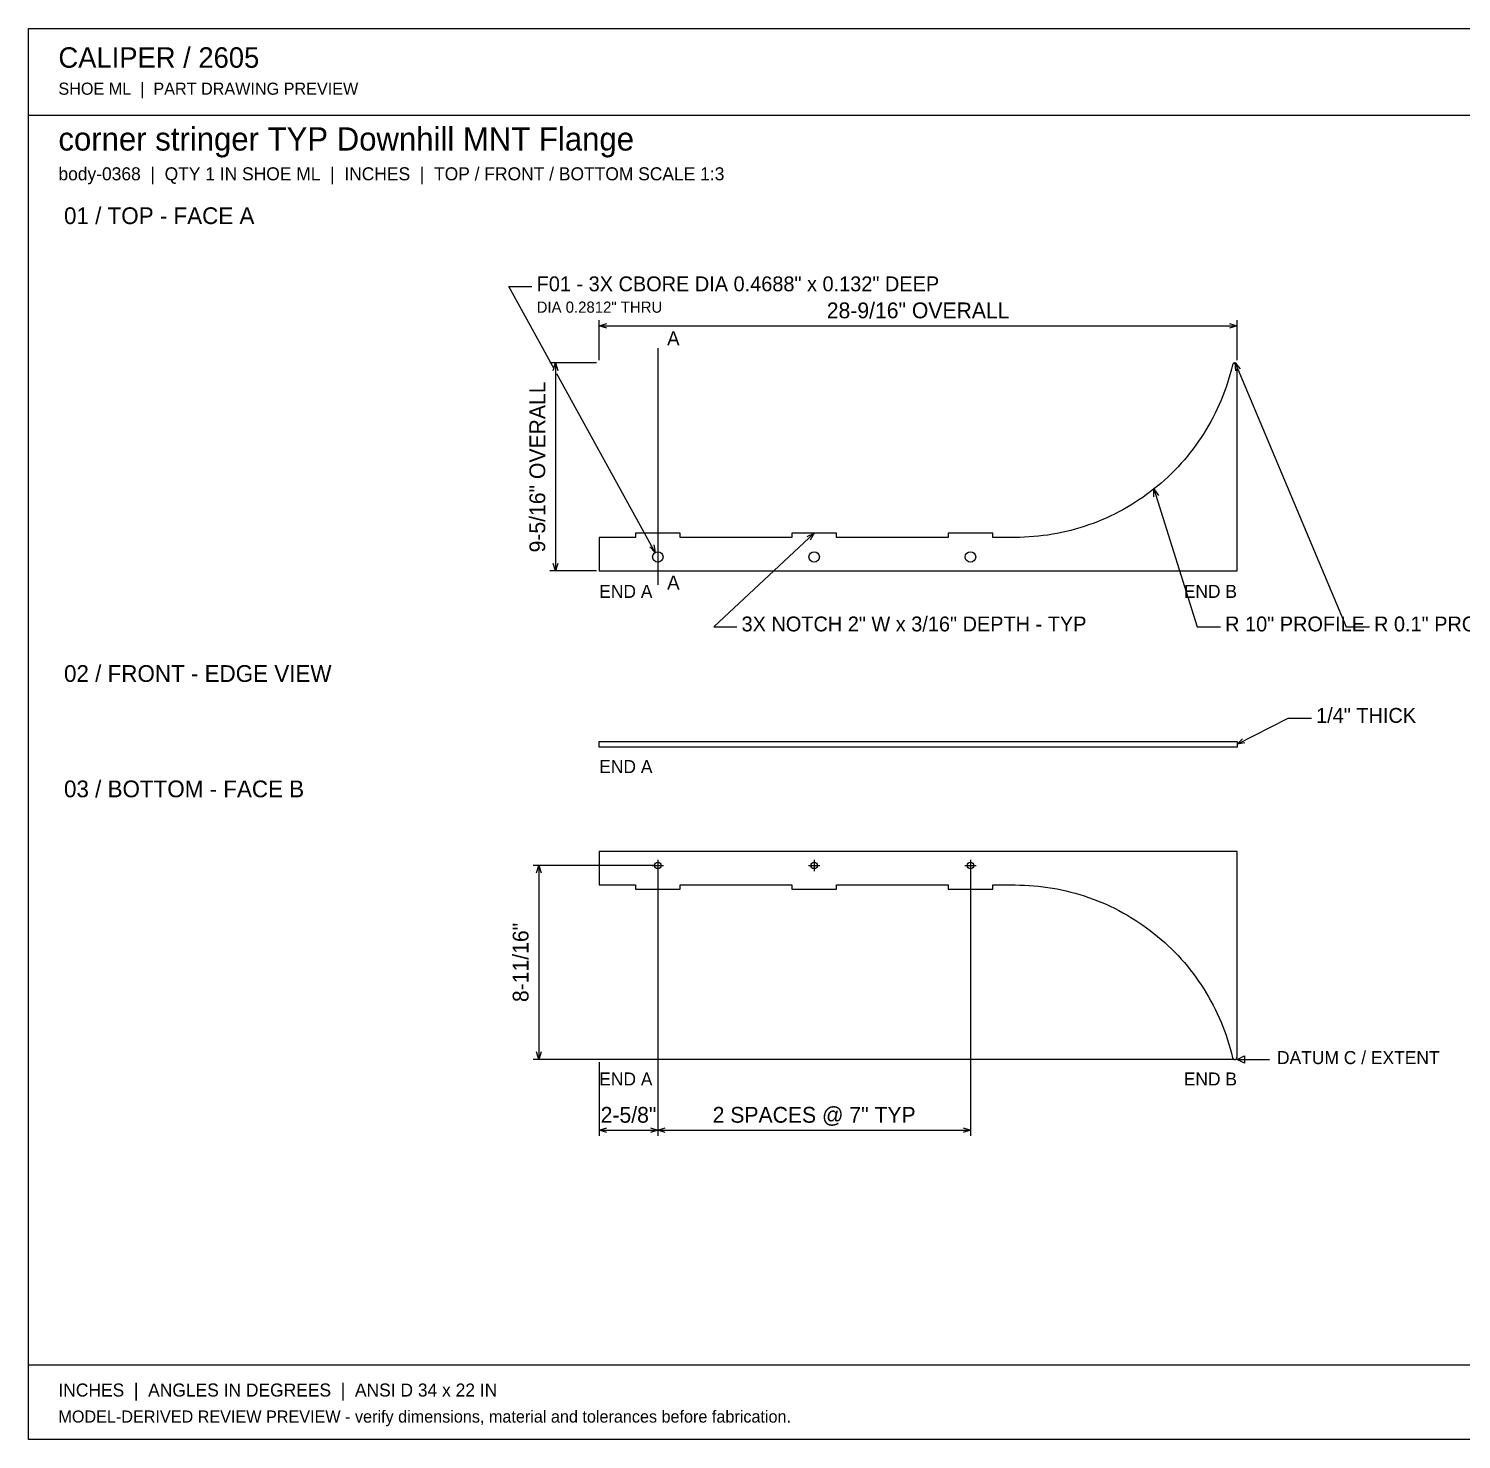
# Model space of a CAD drawing. Header units: inches. Extents: x 1.4 to 100.6, y 1.4 to 64.6.
# Drawn here: x 1.4 to 65.6, y 1.4 to 64.6 of the extents above; entities that cross this region are included whole.
import ezdxf
from ezdxf.enums import TextEntityAlignment as Align

# ---------------------------------------------------------------- set-up
doc = ezdxf.new("R2010")
doc.units = ezdxf.units.IN
doc.header["$MEASUREMENT"] = 0

msp = doc.modelspace()

# ---------------------------------------------------------------- linework, layer by layer
at = {"layer": 'ANNOTATION'}
for p, q in [((24.95, 49.345), (22.917, 53.031)), ((22.917, 53.031), (23.958, 53.031)), ((26.969, 49.739), (26.969, 51.531)), ((26.969, 51.281), (27.302, 51.385)), ((55.198, 51.385), (55.531, 51.281)), ((55.531, 49.739), (55.531, 51.531)), ((26.969, 51.281), (55.531, 51.281)), ((27.302, 51.177), (26.969, 51.281)), ((55.531, 51.281), (55.198, 51.177)), ((29.594, 50.281), (29.594, 39.677)), ((26.844, 49.614), (24.76, 49.614)), ((24.906, 49.281), (25.01, 49.614)), ((25.01, 49.614), (25.01, 40.302)), ((25.01, 49.614), (25.115, 49.281)), ((55.443, 49.614), (60.417, 37.802)), ((55.476, 49.266), (55.443, 49.614)), ((55.443, 49.614), (55.668, 49.347)), ((29.481, 41.132), (25.071, 49.126)), ((51.813, 43.971), (53.75, 37.802)), ((51.813, 43.622), (51.813, 43.971)), ((51.813, 43.971), (52.012, 43.684)), ((36.594, 41.99), (32.094, 37.802)), ((36.279, 41.839), (36.594, 41.99)), ((36.594, 41.99), (36.421, 41.686)), ((29.481, 41.132), (29.228, 41.374)), ((29.411, 41.475), (29.481, 41.132)), ((25.01, 40.302), (24.906, 40.636)), ((25.115, 40.636), (25.01, 40.302)), ((26.844, 40.302), (24.76, 40.302)), ((32.094, 37.802), (33.135, 37.802)), ((53.75, 37.802), (54.792, 37.802)), ((60.417, 37.802), (61.458, 37.802)), ((55.531, 32.542), (57.823, 33.708)), ((57.823, 33.708), (58.865, 33.708)), ((55.531, 32.542), (55.781, 32.786)), ((55.876, 32.6), (55.531, 32.542)), ((29.469, 27.114), (24.01, 27.114)), ((24.156, 26.781), (24.26, 27.114)), ((24.26, 27.114), (24.26, 18.427)), ((24.26, 27.114), (24.365, 26.781)), ((29.344, 27.114), (29.844, 27.114)), ((29.594, 27.364), (29.594, 26.864)), ((29.594, 26.989), (29.594, 15.011)), ((29.594, 26.989), (29.594, 15.011)), ((36.344, 27.114), (36.844, 27.114)), ((36.594, 27.364), (36.594, 26.864)), ((43.344, 27.114), (43.844, 27.114)), ((43.594, 27.364), (43.594, 26.864)), ((43.594, 26.989), (43.594, 15.011)), ((24.26, 18.427), (24.156, 18.761)), ((24.365, 18.761), (24.26, 18.427)), ((55.406, 18.427), (24.01, 18.427)), ((26.969, 18.302), (26.969, 15.011)), ((55.531, 18.427), (55.865, 18.594)), ((55.531, 18.427), (56.99, 18.427)), ((55.865, 18.261), (55.531, 18.427)), ((55.865, 18.594), (55.865, 18.261)), ((26.969, 15.261), (27.302, 15.365)), ((26.969, 15.261), (29.594, 15.261)), ((27.302, 15.156), (26.969, 15.261)), ((29.26, 15.365), (29.594, 15.261)), ((29.594, 15.261), (29.26, 15.156)), ((29.594, 15.261), (29.927, 15.365)), ((29.594, 15.261), (43.594, 15.261)), ((29.927, 15.156), (29.594, 15.261)), ((43.26, 15.365), (43.594, 15.261)), ((43.594, 15.261), (43.26, 15.156))]:
    msp.add_line(p, q, dxfattribs=at)
at = {"layer": 'OUTLINE'}
for p, q in [((1.417, 64.583), (100.583, 64.583)), ((1.417, 1.417), (1.417, 64.583)), ((1.417, 60.708), (100.583, 60.708)), ((55.334, 49.537), (55.284, 49.333)), ((55.335, 49.542), (55.334, 49.537)), ((55.336, 49.546), (55.335, 49.542)), ((55.338, 49.55), (55.336, 49.546)), ((55.34, 49.554), (55.338, 49.55)), ((55.341, 49.559), (55.34, 49.554)), ((55.344, 49.563), (55.341, 49.559)), ((55.346, 49.567), (55.344, 49.563)), ((55.348, 49.57), (55.346, 49.567)), ((55.351, 49.574), (55.348, 49.57)), ((55.354, 49.578), (55.351, 49.574)), ((55.357, 49.581), (55.354, 49.578)), ((55.36, 49.584), (55.357, 49.581)), ((55.363, 49.588), (55.36, 49.584)), ((55.366, 49.591), (55.363, 49.588)), ((55.37, 49.594), (55.366, 49.591)), ((55.374, 49.596), (55.37, 49.594)), ((55.377, 49.599), (55.374, 49.596)), ((55.381, 49.601), (55.377, 49.599)), ((55.385, 49.603), (55.381, 49.601)), ((55.389, 49.605), (55.385, 49.603)), ((55.394, 49.607), (55.389, 49.605)), ((55.398, 49.609), (55.394, 49.607)), ((55.402, 49.61), (55.398, 49.609)), ((55.407, 49.611), (55.402, 49.61)), ((55.411, 49.612), (55.407, 49.611)), ((55.415, 49.613), (55.411, 49.612)), ((55.42, 49.614), (55.415, 49.613)), ((55.424, 49.614), (55.42, 49.614)), ((55.429, 49.614), (55.424, 49.614)), ((55.434, 49.614), (55.429, 49.614)), ((55.438, 49.614), (55.434, 49.614)), ((55.443, 49.614), (55.438, 49.614)), ((55.447, 49.613), (55.443, 49.614)), ((55.452, 49.612), (55.447, 49.613)), ((55.456, 49.611), (55.452, 49.612)), ((55.46, 49.61), (55.456, 49.611)), ((55.465, 49.609), (55.46, 49.61)), ((55.469, 49.607), (55.465, 49.609)), ((55.473, 49.605), (55.469, 49.607)), ((55.477, 49.603), (55.473, 49.605)), ((55.481, 49.601), (55.477, 49.603)), ((55.485, 49.599), (55.481, 49.601)), ((55.489, 49.596), (55.485, 49.599)), ((55.493, 49.593), (55.489, 49.596)), ((55.496, 49.591), (55.493, 49.593)), ((55.5, 49.588), (55.496, 49.591)), ((55.503, 49.584), (55.5, 49.588)), ((55.506, 49.581), (55.503, 49.584)), ((55.509, 49.578), (55.506, 49.581)), ((55.512, 49.574), (55.509, 49.578)), ((55.514, 49.57), (55.512, 49.574)), ((55.517, 49.566), (55.514, 49.57)), ((55.519, 49.562), (55.517, 49.566)), ((55.521, 49.558), (55.519, 49.562)), ((55.523, 49.554), (55.521, 49.558)), ((55.525, 49.55), (55.523, 49.554)), ((55.526, 49.546), (55.525, 49.55)), ((55.528, 49.541), (55.526, 49.546)), ((55.529, 49.537), (55.528, 49.541)), ((55.53, 49.533), (55.529, 49.537)), ((55.53, 49.528), (55.53, 49.533)), ((55.531, 49.524), (55.53, 49.528)), ((55.531, 49.519), (55.531, 49.524)), ((55.531, 49.514), (55.531, 49.519)), ((55.531, 40.302), (55.531, 49.514)), ((55.172, 48.929), (55.11, 48.729)), ((55.23, 49.131), (55.172, 48.929)), ((55.284, 49.333), (55.23, 49.131)), ((54.898, 48.137), (54.819, 47.942)), ((54.973, 48.333), (54.898, 48.137)), ((55.043, 48.53), (54.973, 48.333)), ((55.11, 48.729), (55.043, 48.53)), ((54.649, 47.559), (54.558, 47.37)), ((54.736, 47.75), (54.649, 47.559)), ((54.819, 47.942), (54.736, 47.75)), ((54.364, 46.998), (54.261, 46.815)), ((54.463, 47.183), (54.364, 46.998)), ((54.558, 47.37), (54.463, 47.183)), ((53.931, 46.28), (53.813, 46.106)), ((54.045, 46.456), (53.931, 46.28)), ((54.155, 46.634), (54.045, 46.456)), ((54.261, 46.815), (54.155, 46.634)), ((53.439, 45.601), (53.307, 45.438)), ((53.567, 45.767), (53.439, 45.601)), ((53.692, 45.935), (53.567, 45.767)), ((53.813, 46.106), (53.692, 45.935)), ((52.891, 44.965), (52.746, 44.814)), ((53.033, 45.12), (52.891, 44.965)), ((53.172, 45.277), (53.033, 45.12)), ((53.307, 45.438), (53.172, 45.277)), ((52.293, 44.378), (52.136, 44.239)), ((52.447, 44.52), (52.293, 44.378)), ((52.598, 44.665), (52.447, 44.52)), ((52.746, 44.814), (52.598, 44.665)), ((51.479, 43.717), (51.308, 43.596)), ((51.647, 43.842), (51.479, 43.717)), ((51.813, 43.971), (51.647, 43.842)), ((51.976, 44.103), (51.813, 43.971)), ((52.136, 44.239), (51.976, 44.103)), ((50.418, 43.043), (50.233, 42.943)), ((50.6, 43.146), (50.418, 43.043)), ((50.781, 43.253), (50.6, 43.146)), ((50.959, 43.363), (50.781, 43.253)), ((51.135, 43.478), (50.959, 43.363)), ((51.308, 43.596), (51.135, 43.478)), ((48.887, 42.36), (48.688, 42.293)), ((49.084, 42.431), (48.887, 42.36)), ((49.28, 42.506), (49.084, 42.431)), ((49.474, 42.586), (49.28, 42.506)), ((49.667, 42.669), (49.474, 42.586)), ((49.857, 42.757), (49.667, 42.669)), ((50.046, 42.848), (49.857, 42.757)), ((50.233, 42.943), (50.046, 42.848)), ((28.594, 41.802), (26.969, 41.802)), ((26.969, 41.802), (26.969, 40.302)), ((30.594, 41.99), (28.594, 41.99)), ((28.594, 41.99), (28.594, 41.802)), ((30.594, 41.802), (30.594, 41.99)), ((35.594, 41.802), (30.594, 41.802)), ((37.594, 41.99), (35.594, 41.99)), ((35.594, 41.99), (35.594, 41.802)), ((37.594, 41.802), (37.594, 41.99)), ((42.594, 41.802), (37.594, 41.802)), ((44.594, 41.99), (42.594, 41.99)), ((42.594, 41.99), (42.594, 41.802)), ((44.594, 41.802), (44.594, 41.99)), ((45.594, 41.802), (44.594, 41.802)), ((45.803, 41.804), (45.594, 41.802)), ((46.013, 41.811), (45.803, 41.804)), ((46.223, 41.822), (46.013, 41.811)), ((46.432, 41.837), (46.223, 41.822)), ((46.641, 41.857), (46.432, 41.837)), ((46.849, 41.881), (46.641, 41.857)), ((47.057, 41.91), (46.849, 41.881)), ((47.264, 41.943), (47.057, 41.91)), ((47.47, 41.98), (47.264, 41.943)), ((47.676, 42.021), (47.47, 41.98)), ((47.88, 42.067), (47.676, 42.021)), ((48.084, 42.117), (47.88, 42.067)), ((48.287, 42.172), (48.084, 42.117)), ((48.488, 42.23), (48.287, 42.172)), ((48.688, 42.293), (48.488, 42.23)), ((26.969, 40.302), (55.531, 40.302)), ((26.969, 32.667), (55.531, 32.667)), ((26.969, 32.417), (26.969, 32.667)), ((55.531, 32.417), (26.969, 32.417)), ((55.531, 32.667), (55.531, 32.417)), ((55.531, 27.739), (26.969, 27.739)), ((26.969, 27.739), (26.969, 26.239)), ((55.531, 18.527), (55.531, 27.739)), ((26.969, 26.239), (28.594, 26.239)), ((28.594, 26.239), (28.594, 26.052)), ((28.594, 26.052), (30.594, 26.052)), ((30.594, 26.052), (30.594, 26.239)), ((30.594, 26.239), (35.594, 26.239)), ((35.594, 26.239), (35.594, 26.052)), ((35.594, 26.052), (37.594, 26.052)), ((37.594, 26.052), (37.594, 26.239)), ((37.594, 26.239), (42.594, 26.239)), ((42.594, 26.239), (42.594, 26.052)), ((42.594, 26.052), (44.594, 26.052)), ((44.594, 26.052), (44.594, 26.239)), ((44.594, 26.239), (45.594, 26.239)), ((45.594, 26.239), (45.803, 26.237)), ((45.803, 26.237), (46.013, 26.231)), ((46.013, 26.231), (46.223, 26.22)), ((46.223, 26.22), (46.432, 26.204)), ((46.432, 26.204), (46.641, 26.185)), ((46.641, 26.185), (46.849, 26.16)), ((46.849, 26.16), (47.057, 26.132)), ((47.057, 26.132), (47.264, 26.099)), ((47.264, 26.099), (47.47, 26.062)), ((47.47, 26.062), (47.676, 26.02)), ((47.676, 26.02), (47.88, 25.975)), ((47.88, 25.975), (48.084, 25.924)), ((48.084, 25.924), (48.287, 25.87)), ((48.287, 25.87), (48.488, 25.811)), ((48.488, 25.811), (48.688, 25.749)), ((48.688, 25.749), (48.887, 25.682)), ((48.887, 25.682), (49.084, 25.611)), ((49.084, 25.611), (49.28, 25.535)), ((49.28, 25.535), (49.474, 25.456)), ((49.474, 25.456), (49.667, 25.373)), ((49.667, 25.373), (49.857, 25.285)), ((49.857, 25.285), (50.046, 25.194)), ((50.046, 25.194), (50.233, 25.098)), ((50.233, 25.098), (50.418, 24.999)), ((50.418, 24.999), (50.6, 24.896)), ((50.6, 24.896), (50.781, 24.789)), ((50.781, 24.789), (50.959, 24.678)), ((50.959, 24.678), (51.135, 24.564)), ((51.135, 24.564), (51.308, 24.446)), ((51.308, 24.446), (51.479, 24.324)), ((51.479, 24.324), (51.647, 24.199)), ((51.647, 24.199), (51.813, 24.071)), ((51.813, 24.071), (51.976, 23.938)), ((51.976, 23.938), (52.136, 23.803)), ((52.136, 23.803), (52.293, 23.664)), ((52.293, 23.664), (52.447, 23.522)), ((52.447, 23.522), (52.598, 23.377)), ((52.598, 23.377), (52.746, 23.228)), ((52.746, 23.228), (52.891, 23.077)), ((52.891, 23.077), (53.033, 22.922)), ((53.033, 22.922), (53.172, 22.764)), ((53.172, 22.764), (53.307, 22.604)), ((53.307, 22.604), (53.439, 22.441)), ((53.439, 22.441), (53.567, 22.275)), ((53.567, 22.275), (53.692, 22.107)), ((53.692, 22.107), (53.813, 21.935)), ((53.813, 21.935), (53.931, 21.762)), ((53.931, 21.762), (54.045, 21.586)), ((54.045, 21.586), (54.155, 21.407)), ((54.155, 21.407), (54.261, 21.227)), ((54.261, 21.227), (54.364, 21.044)), ((54.364, 21.044), (54.463, 20.859)), ((54.463, 20.859), (54.558, 20.672)), ((54.558, 20.672), (54.649, 20.483)), ((54.649, 20.483), (54.736, 20.292)), ((54.736, 20.292), (54.819, 20.099)), ((54.819, 20.099), (54.898, 19.905)), ((54.898, 19.905), (54.973, 19.709)), ((54.973, 19.709), (55.043, 19.512)), ((55.043, 19.512), (55.11, 19.313)), ((55.11, 19.313), (55.172, 19.113)), ((55.172, 19.113), (55.23, 18.911)), ((55.23, 18.911), (55.284, 18.708)), ((55.284, 18.708), (55.334, 18.505)), ((55.334, 18.505), (55.335, 18.5)), ((55.335, 18.5), (55.336, 18.496)), ((55.336, 18.496), (55.338, 18.491)), ((55.338, 18.491), (55.34, 18.487)), ((55.34, 18.487), (55.341, 18.483)), ((55.341, 18.483), (55.344, 18.479)), ((55.344, 18.479), (55.346, 18.475)), ((55.346, 18.475), (55.348, 18.471)), ((55.348, 18.471), (55.351, 18.468)), ((55.351, 18.468), (55.354, 18.464)), ((55.354, 18.464), (55.357, 18.461)), ((55.357, 18.461), (55.36, 18.457)), ((55.36, 18.457), (55.363, 18.454)), ((55.363, 18.454), (55.366, 18.451)), ((55.366, 18.451), (55.37, 18.448)), ((55.37, 18.448), (55.374, 18.445)), ((55.374, 18.445), (55.377, 18.443)), ((55.377, 18.443), (55.381, 18.441)), ((55.381, 18.441), (55.385, 18.438)), ((55.385, 18.438), (55.389, 18.436)), ((55.389, 18.436), (55.394, 18.435)), ((55.394, 18.435), (55.398, 18.433)), ((55.398, 18.433), (55.402, 18.432)), ((55.402, 18.432), (55.407, 18.43)), ((55.407, 18.43), (55.411, 18.429)), ((55.411, 18.429), (55.415, 18.428)), ((55.415, 18.428), (55.42, 18.428)), ((55.42, 18.428), (55.424, 18.427)), ((55.424, 18.427), (55.429, 18.427)), ((55.429, 18.427), (55.434, 18.427)), ((55.434, 18.427), (55.438, 18.427)), ((55.438, 18.427), (55.443, 18.428)), ((55.443, 18.428), (55.447, 18.428)), ((55.447, 18.428), (55.452, 18.429)), ((55.452, 18.429), (55.456, 18.43)), ((55.456, 18.43), (55.46, 18.432)), ((55.46, 18.432), (55.465, 18.433)), ((55.465, 18.433), (55.469, 18.435)), ((55.469, 18.435), (55.473, 18.436)), ((55.473, 18.436), (55.477, 18.438)), ((55.477, 18.438), (55.481, 18.441)), ((55.481, 18.441), (55.485, 18.443)), ((55.485, 18.443), (55.489, 18.446)), ((55.489, 18.446), (55.493, 18.448)), ((55.493, 18.448), (55.496, 18.451)), ((55.496, 18.451), (55.5, 18.454)), ((55.5, 18.454), (55.503, 18.457)), ((55.503, 18.457), (55.506, 18.461)), ((55.506, 18.461), (55.509, 18.464)), ((55.509, 18.464), (55.512, 18.468)), ((55.512, 18.468), (55.514, 18.471)), ((55.514, 18.471), (55.517, 18.475)), ((55.517, 18.475), (55.519, 18.479)), ((55.519, 18.479), (55.521, 18.483)), ((55.521, 18.483), (55.523, 18.487)), ((55.523, 18.487), (55.525, 18.492)), ((55.525, 18.492), (55.526, 18.496)), ((55.526, 18.496), (55.528, 18.5)), ((55.528, 18.5), (55.529, 18.505)), ((55.529, 18.505), (55.53, 18.509)), ((55.53, 18.514), (55.531, 18.518)), ((55.53, 18.509), (55.53, 18.514)), ((55.531, 18.523), (55.531, 18.527)), ((55.531, 18.518), (55.531, 18.523)), ((1.417, 4.75), (100.583, 4.75)), ((100.583, 1.417), (1.417, 1.417))]:
    msp.add_line(p, q, dxfattribs=at)
for centre, radius in [((29.594, 40.927), 0.234), ((36.594, 40.927), 0.234), ((43.594, 40.927), 0.234), ((29.594, 27.114), 0.141), ((36.594, 27.114), 0.141), ((43.594, 27.114), 0.141)]:
    msp.add_circle(centre, radius, dxfattribs=at)

# ---------------------------------------------------------------- texts
at = {"layer": 'ANNOTATION'}
for s, height, p in [('CALIPER / 2605', 0.91667, (2.75, 62.833)), ('SHOE ML  |  PART DRAWING PREVIEW', 0.54167, (2.75, 61.625)), ('corner stringer TYP Downhill MNT Flange', 1.04167, (2.75, 59.125)), ('body-0368  |  QTY 1 IN SHOE ML  |  INCHES  |  TOP / FRONT / BOTTOM SCALE 1:3', 0.58333, (2.75, 57.792)), ('01 / TOP - FACE A', 0.75, (3, 55.833)), ('F01 - 3X CBORE DIA 0.4688" x 0.132" DEEP', 0.66667, (24.167, 52.823)), ('DIA 0.2812" THRU', 0.5, (24.167, 51.864)), ('A', 0.625, (30.01, 50.406)), ('A', 0.625, (30.01, 39.469)), ('END A', 0.5833, (26.969, 39.094)), ('3X NOTCH 2" W x 3/16" DEPTH - TYP', 0.66667, (33.344, 37.594)), ('R 10" PROFILE', 0.66667, (55, 37.594)), ('R 0.1" PROFILE', 0.66667, (61.667, 37.594)), ('02 / FRONT - EDGE VIEW', 0.75, (3, 35.333)), ('1/4" THICK', 0.6667, (59.073, 33.5)), ('END A', 0.5833, (26.969, 31.25)), ('03 / BOTTOM - FACE B', 0.75, (3, 30.167)), ('DATUM C / EXTENT', 0.58333, (57.323, 18.219)), ('END A', 0.5833, (26.969, 17.261)), ('INCHES  |  ANGLES IN DEGREES  |  ANSI D 34 x 22 IN', 0.58333, (2.75, 3.333)), ('MODEL-DERIVED REVIEW PREVIEW - verify dimensions, material and tolerances before fabrication.', 0.54167, (2.75, 2.167))]:
    msp.add_text(s, height=height, dxfattribs=at).set_placement(p)
for s, height, p in [('28-9/16" OVERALL', 0.70833, (41.25, 51.614)), ('2-5/8"', 0.7083, (28.281, 15.594)), ('2 SPACES @ 7" TYP', 0.70833, (36.594, 15.594))]:
    msp.add_text(s, height=height, dxfattribs=at).set_placement(p, align=Align.CENTER)
for s, height, p in [('9-5/16" OVERALL', 0.70833, (24.552, 44.958)), ('8-11/16"', 0.7083, (23.802, 22.771))]:
    msp.add_text(s, height=height, rotation=90, dxfattribs=at).set_placement(p, align=Align.CENTER)
for p in [(55.531, 39.094), (55.531, 17.261)]:
    msp.add_text('END B', height=0.5833, dxfattribs=at).set_placement(p, align=Align.RIGHT)

doc.saveas('drawing.dxf')
